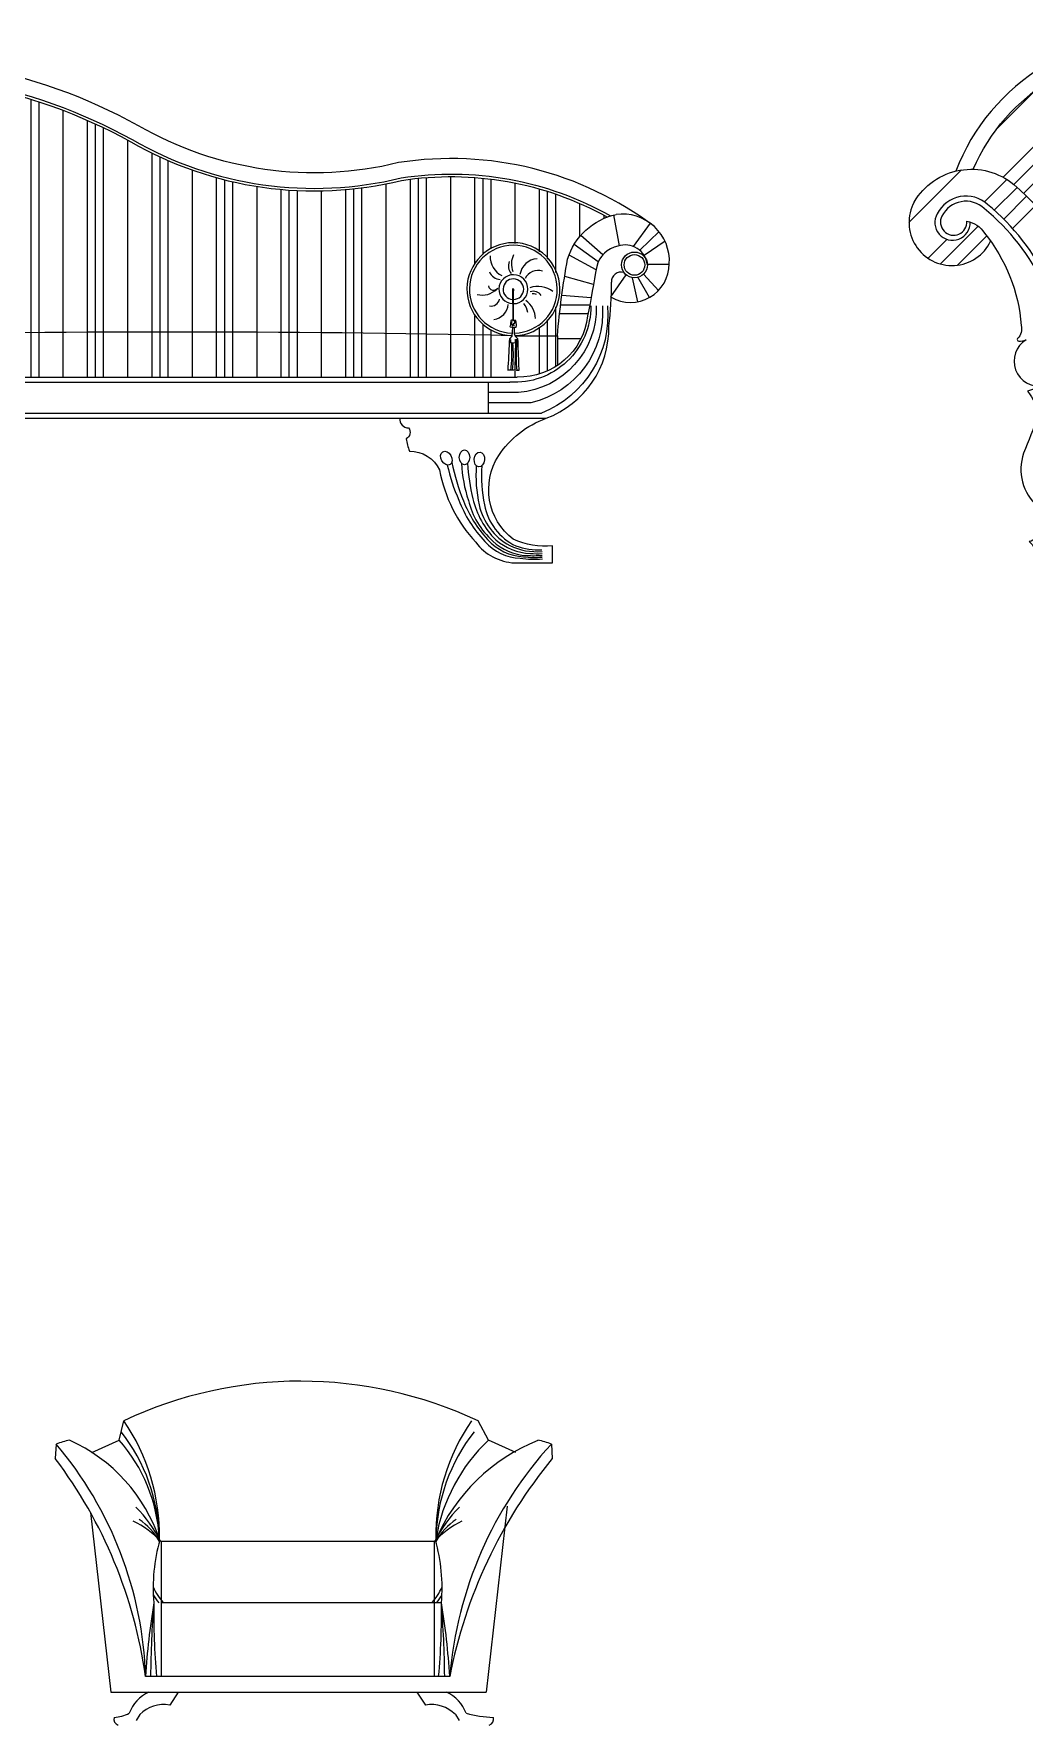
# Model space of a CAD drawing. Header units: inches. Extents: x 11.4 to 53.9, y 10.8 to 35.6.
# Drawn here: x 42.603 to 44.52, y 29.647 to 32.922 of the extents above; entities that cross this region are included whole.
import ezdxf

# ---------------------------------------------------------------- set-up
doc = ezdxf.new("R2010")
doc.units = ezdxf.units.IN
doc.header["$MEASUREMENT"] = 0
for name, color, linetype in [('02', 2, 'Continuous'), ('1', 1, 'Continuous'), ('4', 4, 'Continuous'), ('8', 8, 'Continuous')]:
    doc.layers.add(name, color=color, linetype=linetype)
pattern_1 = [(90, (47.11339, 40.00039), (-0.125, 8e-18), []), (90, (47.09777, 40.00039), (-0.125, 8e-18), []), (90, (47.08214, 40.00039), (-0.125, 8e-18), []), (90, (47.03527, 40.00039), (-0.125, 8e-18), [])]

msp = doc.modelspace()

# ---------------------------------------------------------------- hatches: boundary and pattern name
at = {"layer": '8'}
h = msp.add_hatch(dxfattribs=at)
h.set_pattern_fill('ANSI34', color=256, scale=0.2, style=0)
h.set_pattern_definition([(45, (49.48493, 38.07427), (-0.106066, 0.106066), []), (45, (49.52029, 38.07427), (-0.106066, 0.106066), []), (45, (49.55564, 38.07427), (-0.106066, 0.106066), []), (45, (49.591, 38.07427), (-0.106066, 0.106066), [])])
h.paths.add_polyline_path([(44.854, 32.4637, -0.678537), (44.6814, 32.3951, -0.088157), (44.7264, 32.3012, -0.010169), (44.7209, 32.3399, -0.088568), (44.754, 32.3631, -0.017261), (46.1919, 32.3637, 0.193647), (46.2256, 32.4435, -0.298306), (46.279, 32.5488, -0.723555), (46.354, 32.4776, -0.193152), (46.337, 32.4593, 0.545101), (46.3605, 32.5979, 0.123362), (46.1702, 32.6981, 0.128802), (45.696, 32.6893, -0.353641), (45.6685, 32.6374, -0.087549), (45.548, 32.5892, -0.372714), (45.0741, 32.8031, 0.290841), (44.5738, 32.8341, 0.154727), (44.4217, 32.6601, -0.168434), (44.5004, 32.6305, -0.097005), (44.6569, 32.4248, -0.015621), (44.6692, 32.4109, -0.140153), (44.654, 32.4637, -1)])
h = msp.add_hatch(dxfattribs=at)
h.set_pattern_fill('PLASTI', color=256, scale=0.5, angle=90, style=0)
h.set_pattern_definition(pattern_1)
h.paths.add_polyline_path([(43.5286, 32.3378), (43.5286, 32.3378, -54.093307), (43.5352, 32.3379), (43.5353, 32.3378), (43.6167, 32.3378, -0.021862), (43.6365, 32.4861, -0.232386), (43.7135, 32.5675, 0.16688), (43.3152, 32.6384, -0.19332), (42.791, 32.7133, 0.161608), (42.1451, 32.8331, 0.123535), (41.9493, 32.7499, -0.329229), (42.106, 32.6054, -0.010602), (42.1224, 32.3378), (42.2067, 32.3378), (42.2068, 32.3379, -50.208385), (42.2139, 32.3379, -0.010828)])
h = msp.add_hatch(dxfattribs=at)
h.set_pattern_fill('ANSI34', color=256, scale=0.2, style=0)
h.set_pattern_definition([(45, (46.95094, 38.07427), (-0.106066, 0.106066), []), (45, (46.9863, 38.07427), (-0.106066, 0.106066), []), (45, (47.02165, 38.07427), (-0.106066, 0.106066), []), (45, (47.057, 38.07427), (-0.106066, 0.106066), [])])
h.paths.add_polyline_path([(44.5688, 32.4393, 0.199501), (44.6789, 32.3327, -0.158457), (44.7265, 32.3006, -0.000149), (44.7264, 32.3012, 0.04148), (44.7093, 32.3474), (44.7092, 32.3475), (44.7092, 32.3477, 0.046283), (44.6814, 32.3951, -0.050018), (44.6692, 32.4109, 0.015621), (44.6569, 32.4248, 0.097005), (44.5004, 32.6305, 0.237903), (44.3878, 32.6564, 0.202871), (44.3076, 32.5966, 1.02712), (44.4555, 32.5209, 0.015021), (44.4437, 32.5365, 0.17165), (44.416, 32.5578, -1.322845), (44.3521, 32.5739, -0.495063), (44.4497, 32.5919, -0.107626)])
h = msp.add_hatch(dxfattribs=at)
h.set_pattern_fill('PLASTI', color=256, scale=0.5, angle=90, style=0)
h.set_pattern_definition(pattern_1)
h.paths.add_polyline_path([(43.5387, 32.2578, 0.155952), (43.6167, 32.28), (43.6167, 32.3378), (43.5353, 32.3378), (43.5417, 32.3316), (43.5417, 32.3245), (43.5439, 32.2686), (43.5203, 32.2691), (43.5225, 32.3316), (43.5267, 32.3378, 0.010812), (42.2139, 32.3379), (42.2182, 32.3314), (42.2236, 32.2727), (42.1984, 32.2727), (42.2009, 32.3262), (42.2019, 32.3317), (42.2067, 32.3378), (42.1224, 32.3378), (42.1224, 32.2909, 0.157372), (42.2353, 32.2578)])

# ---------------------------------------------------------------- linework, layer by layer
at = {"layer": '02'}
for p, q in [((43.7257, 32.5718), (43.7362, 32.5118)), ((43.7963, 32.5558), (43.7635, 32.5107)), ((43.705, 32.4946), (43.6622, 32.532)), ((43.8136, 32.5392), (43.7763, 32.5031)), ((43.8252, 32.5205), (43.785, 32.4929)), ((43.6918, 32.4654), (43.6393, 32.494)), ((43.6959, 32.4807), (43.6491, 32.5141)), ((43.7205, 32.4127), (43.7498, 32.4558)), ((43.8131, 32.4245), (43.7832, 32.4567)), ((43.8335, 32.4757), (43.791, 32.4757)), ((43.6867, 32.4368), (43.6309, 32.4525)), ((43.7723, 32.4036), (43.7625, 32.4501)), ((43.7949, 32.4117), (43.7728, 32.4508)), ((43.6794, 32.3969), (43.623, 32.3969)), ((43.6821, 32.4114), (43.6254, 32.4154)), ((43.6757, 32.3801), (43.621, 32.3801)), ((43.6167, 32.3378), (43.6167, 32.28)), ((43.6623, 32.3317), (43.6167, 32.3317)), ((43.6073, 31.9307), (43.6073, 31.9307))]:
    msp.add_line(p, q, dxfattribs=at)
for points in [[(44.4217, 32.6601, -0.154727), (44.5738, 32.8341, -0.290841), (45.0741, 32.8031, 0.372714), (45.548, 32.5892, 0.087549), (45.6685, 32.6374, 0.353641), (45.696, 32.6893)], [(41.9419, 32.7506, -0.126713), (42.1443, 32.838, -0.161632), (42.7935, 32.7176, 0.193417), (43.3142, 32.6433, -0.168805), (43.7198, 32.5697, -0.168805)], [(41.9493, 32.7499, -0.123535), (42.1451, 32.8331, -0.161608), (42.791, 32.7133, 0.19332), (43.3152, 32.6384, -0.16688), (43.7135, 32.5675, -0.16688)], [(41.8851, 32.6427, -0.447193), (41.925, 32.6858, -0.432547), (42.0291, 32.5994, -0.00037), (42.0465, 32.3945, 0.339096), (42.2353, 32.2578), (43.5387, 32.2578)], [(44.3076, 32.5966, -0.463126), (44.5004, 32.6305, -0.097005), (44.6569, 32.4248, -0.164108), (44.7358, 32.2517)], [(44.7266, 32.3005, 0.158908), (44.6789, 32.3327, -0.199501), (44.5688, 32.4393, 0.107626), (44.4497, 32.5919, 0.495063), (44.3521, 32.5739, 1.322845), (44.416, 32.5578)], [(44.5426, 32.3364, -0.28977), (44.6563, 32.2804, 0.227537), (44.7358, 32.2517, 0.308735), (44.6757, 32.3232, -0.199867), (44.5597, 32.4352, 0.107643), (44.4431, 32.5843, 0.496327), (44.3611, 32.5694, 1.311727), (44.4095, 32.5595, -0.204748), (44.4437, 32.5365, -0.015021)], [(43.5353, 32.3378), (43.6167, 32.3378, -0.021862), (43.6365, 32.4861, -0.269365), (43.7304, 32.5726, -0.223804)], [(41.9949, 32.5386, -0.016235), (42.002, 32.3845, 0.409318), (42.2053, 32.1878), (43.586, 32.1878)], [(42.0296, 32.541, 0.010592), (42.0406, 32.3931, 0.339873), (42.2353, 32.2478), (43.5249, 32.2478)], [(43.791, 32.4748, 0.485839), (43.7338, 32.511, 0.288845), (43.6929, 32.4719, -0.005576), (43.6754, 32.3762, -0.391251), (43.5387, 32.2578)], [(43.7451, 32.4602, 0.508433), (43.7214, 32.4415, -0.012048)], [(43.6919, 32.3958, -0.39917), (43.5415, 32.2278), (43.4826, 32.2278)], [(43.7039, 32.3958, -0.370066), (43.5655, 32.2078), (43.4826, 32.2078)], [(43.6816, 32.3958, -0.433769), (43.5249, 32.2478)], [(43.7136, 32.3958, -0.332976), (43.586, 32.1878)], [(43.5286, 32.3651, 0.395583), (43.5299, 32.3582, 0.877839), (43.5336, 32.3546, 0.471737)], [(43.5302, 32.3676, -0.84769), (43.5322, 32.361, 1.182005), (43.5338, 32.3583, -0.551395)], [(43.4037, 32.0874, 0.05375), (43.4261, 32.0196, 0.102935), (43.4765, 31.9396, 0.210528), (43.5447, 31.9068, 0.059767), (43.5878, 31.9057, 0.059767)], [(43.4125, 32.0924, 0.046452), (43.4349, 32.0183, 0.096687), (43.4817, 31.9433, 0.205533), (43.5514, 31.9099, 0.057944), (43.5876, 31.9091, 0.057944)], [(43.431, 32.0907, 0.063602), (43.4445, 32.0189, 0.152653), (43.4917, 31.9402, 0.180542), (43.5569, 31.9122, 0.030953), (43.5874, 31.9124, 0.030953)], [(43.443, 32.0908, 0.050588), (43.4533, 32.0221, 0.143975), (43.4974, 31.9427, 0.169557), (43.5645, 31.9162, 0.047461), (43.5873, 31.9161, 0.045064)], [(43.4597, 32.0861, 0.069006), (43.4653, 32.0101, 0.215945), (43.5246, 31.9314, 0.130331), (43.5871, 31.9198, 0.130331)], [(43.4706, 32.086, 0.066752), (43.4754, 32.0101, 0.23451), (43.5365, 31.9307, 0.093977), (43.5869, 31.9233, 0.123647)]]:
    msp.add_lwpolyline(points, format="xyb", dxfattribs=at)
for points in [[(43.5316, 32.4278), (43.5301, 32.4285), (43.5306, 32.3676), (43.528, 32.3676), (43.5265, 32.3669), (43.5258, 32.3607), (43.526, 32.3581), (43.525, 32.3556), (43.5252, 32.3547), (43.5285, 32.3541), (43.5301, 32.3541), (43.529, 32.3455), (43.5285, 32.3369), (43.5238, 32.3314), (43.5234, 32.3261), (43.525, 32.3254), (43.5265, 32.3254), (43.527, 32.3259), (43.5271, 32.3245), (43.5301, 32.3241), (43.5326, 32.324), (43.5356, 32.3244), (43.5371, 32.3254), (43.5376, 32.3259), (43.5391, 32.3259), (43.5408, 32.3262), (43.5401, 32.3317), (43.5359, 32.3359), (43.5341, 32.3415), (43.5336, 32.3546), (43.5371, 32.3541), (43.5376, 32.3572), (43.5379, 32.3599), (43.5371, 32.3616), (43.5371, 32.3646), (43.5362, 32.3671), (43.5333, 32.3671), (43.5316, 32.3676), (43.5321, 32.421), (43.5326, 32.428), (43.5301, 32.4285)], [(43.542, 32.2734), (43.5423, 32.2706), (43.5376, 32.2702), (43.5333, 32.2709), (43.5208, 32.2709)], [(43.4826, 32.2478), (43.4826, 32.1878)]]:
    msp.add_lwpolyline(points, dxfattribs=at)
for radius in [0.025, 0.02]:
    msp.add_circle((43.766, 32.4748), radius, dxfattribs=at)
for centre, radius, start, end in [((43.5316, 32.4278), 0.09, 272.3527, 268.1164), ((43.5316, 32.4278), 0.085, 271.6713, 268.2039), ((43.5288, 32.4913), 0.0422, 178.6865, 241.9428), ((43.5675, 32.4767), 0.0397, 153.6638, 201.6873), ((43.5799, 32.4509), 0.0359, 93.6547, 171.4915), ((43.508, 32.471), 0.0245, 202.8236, 265.6946), ((43.5316, 32.4278), 0.028, 270.6462, 267.4169), ((43.5448, 32.4727), 0.0228, 157.6381, 220.329), ((43.5797, 32.4363), 0.0279, 72.3702, 154.4719), ((43.4712, 32.4566), 0.0402, 256.2653, 314.6555), ((43.4932, 32.4358), 0.00994, 190.1721, 323.8699), ((43.5316, 32.4278), 0.02, 271.1213, 266.1921), ((43.5793, 32.3869), 0.0463, 51.5328, 109.6826), ((43.5698, 32.4039), 0.0198, 36.503, 106.6697), ((43.4888, 32.4113), 0.0162, 258.3369, 349.8411), ((43.4895, 32.4009), 0.0321, 278.1616, 355.1808), ((43.523, 32.3766), 0.0371, 9.0763, 39.0804), ((43.5307, 32.3695), 0.0438, 1.7082, 55.6528), ((43.5694, 32.4053), 0.0138, 60.29, 97.1174), ((42.869, 1.9873), 30.3576, 88.75497, 91.23642), ((42.3258, 32.3562), 1.1986, 355.8999, 358.545), ((43.5201, 32.329), 0.00661, 336.0244, 13.9972), ((43.2122, 32.3031), 0.3165, 354.015, 3.8448), ((43.2579, 32.3021), 0.2737, 353.4752, 4.6171), ((44.9779, 32.2688), 1.4433, 177.7931, 179.9313), ((43.527, 32.327), 0.00896, 345.2465, 24.323), ((43.9396, 32.2986), 0.4026, 176.1209, 184.1463), ((43.5214, 32.3269), 0.017, 356.3835, 14.5278), ((47.5609, 32.449), 4.0227, 181.7517, 182.5024), ((42.4533, 30.0143), 0.3932, 359.0527, 34.4749), ((43.7746, 30.0143), 0.3932, 145.5251, 180.9473), ((42.5362, 29.9935), 0.3103, 2.8353, 41.6016), ((42.5029, 30.0026), 0.3433, 1.0392, 38.3276), ((43.725, 30.0026), 0.3433, 141.6724, 178.9608), ((43.7177, 29.9522), 0.3406, 133.4504, 170.4371), ((42.6249, 29.8928), 0.2494, 26.2479, 45.1562), ((43.6031, 29.8928), 0.2494, 134.8438, 153.7521), ((42.7046, 29.8618), 0.2026, 44.2103, 63.2132), ((42.7414, 29.946), 0.1194, 28.5137, 56.6581), ((43.5233, 29.8618), 0.2026, 116.7868, 135.7897), ((43.4866, 29.946), 0.1194, 123.3419, 151.4863), ((43.1784, 29.913), 0.3441, 164.3451, 184.7913), ((43.0495, 29.913), 0.3441, 355.2087, 15.6549), ((42.9296, 29.956), 0.1037, 203.2454, 223.763), ((42.8983, 29.9316), 0.0711, 206.3352, 221.6851), ((43.2983, 29.956), 0.1037, 316.237, 336.7546), ((43.3296, 29.9316), 0.0711, 318.3149, 333.6648), ((44.2446, 29.6535), 1.4278, 170.6975, 176.4569), ((44.8853, 29.7227), 2.0561, 175.4931, 179.4702), ((44.1368, 29.8629), 1.3014, 179.0584, 185.3424), ((42.0911, 29.8629), 1.3014, 354.6576, 0.9416), ((41.9834, 29.6535), 1.4278, 3.5431, 9.3025), ((41.3426, 29.7227), 2.0561, 0.5298, 4.5069)]:
    msp.add_arc(centre, radius, start, end, dxfattribs=at)
for centre, major_axis in [((43.402, 32.1006), (0.0071, -0.0123)), ((43.437, 32.1022), (0, -0.0143)), ((43.4658, 32.0981), (-0.0012, -0.0142))]:
    msp.add_ellipse(centre, major_axis=major_axis, ratio=0.706758, dxfattribs=at)
at = {"layer": '1'}
for p, q in [((42.7682, 30.1995), (42.7775, 30.2368)), ((43.4835, 30.1995), (43.4632, 30.2366)), ((42.7155, 30.1756), (42.7682, 30.1995)), ((43.5362, 30.1756), (43.4835, 30.1995)), ((42.6465, 30.1917), (42.6447, 30.1638)), ((43.6052, 30.1917), (43.607, 30.1638)), ((43.5198, 30.0717), (43.4792, 29.7116)), ((42.7129, 30.059), (42.7521, 29.7116)), ((43.3819, 30.0031), (42.8499, 30.0031)), ((42.8499, 30.0031), (42.8499, 29.7417)), ((43.3781, 30.0031), (43.3781, 29.7417)), ((43.3924, 29.8843), (42.8499, 29.8843)), ((43.4084, 29.7417), (42.8195, 29.7417)), ((42.7521, 29.7116), (43.4792, 29.7116)), ((42.883, 29.7116), (42.8664, 29.6863)), ((43.3449, 29.7116), (43.3615, 29.6863)), ((42.8086, 29.668), (42.8015, 29.6562)), ((43.4193, 29.668), (43.4265, 29.6562))]:
    msp.add_line(p, q, dxfattribs=at)
for centre, radius, start, end in [((43.1201, 29.5095), 0.804, 64.7382, 115.2273), ((42.698, 30.0572), 0.1441, 100.1543, 110.9386), ((42.5398, 29.9036), 0.3239, 18.4113, 65.796), ((43.7152, 29.8609), 0.3644, 111.9294, 156.5661), ((43.5537, 30.0572), 0.1441, 69.0614, 79.8457), ((41.9159, 29.6148), 0.9125, 7.9974, 36.9959), ((42.0874, 29.7185), 0.7325, 1.8141, 40.2407), ((44.1652, 29.6789), 0.7594, 137.5199, 175.2537), ((44.3416, 29.5605), 0.9506, 140.6048, 169.0127), ((42.8586, 29.6438), 0.0754, 115.8946, 159.312), ((43.3694, 29.6438), 0.0754, 20.688, 64.1054), ((42.7535, 29.7398), 0.0775, 273.831, 296.417), ((42.8542, 29.6242), 0.0632, 78.8551, 136.1209), ((43.3737, 29.6242), 0.0632, 43.8791, 101.1449), ((43.5017, 29.9027), 0.2403, 255.1015, 267.9137), ((42.7705, 29.6591), 0.0122, 163.7636, 251.7535), ((43.4812, 29.6591), 0.0122, 288.2465, 16.2364)]:
    msp.add_arc(centre, radius, start, end, dxfattribs=at)
at = {"layer": '4'}
for points in [[(46.3332, 32.4578, 0.561125), (46.3605, 32.5979, 0.123362), (46.1702, 32.6981, 0.128802), (45.696, 32.6893, 0.812135), (45.6223, 32.6709, -0.468272), (45.5968, 32.6496, 0.887766), (45.5754, 32.6382, -0.02598), (45.5446, 32.6256, 0.670344), (45.5329, 32.6282, 0.231654), (45.5318, 32.6214, -0.384825), (45.0986, 32.8223, 0.295847), (44.5588, 32.8601, 0.165646), (44.3878, 32.6564, 0.202871)], [(43.8045, 32.549, 0.203554), (43.3093, 32.6728, -0.19391), (42.8058, 32.7444, 0.161747), (42.1407, 32.8677, 0.156492), (41.8857, 32.7396, 0.326471)], [(44.3076, 32.5966, 1.02712), (44.4555, 32.5209, -0.13548)], [(43.7211, 32.4124, 0.576269), (43.8335, 32.4769, 0.471211), (43.7304, 32.5726)], [(44.4437, 32.5365, -0.150808), (44.5148, 32.3577, -0.240104), (44.5077, 32.3321, 0.661435), (44.51, 32.3271, 0.083469), (44.5241, 32.3298, 0.824233), (44.5571, 32.2406, -0.006172), (44.5268, 32.2304, -0.153954), (44.5473, 32.1823, -0.008446), (44.5192, 32.1101, 0.305289), (44.5466, 32.0074, -0.400431), (44.5421, 31.9471, -0.227308), (44.5303, 31.9392, -0.128701), (44.5422, 31.9217), (44.5813, 31.9217, 0.041898), (44.5953, 31.9527, 0.278294), (44.5801, 32.0314, -0.356996), (44.609, 32.1178, 0.209106), (44.6456, 32.2146, 0.028335), (45.4422, 32.1725, 0.004477), (46.2265, 32.1923)], [(43.312, 32.1778, 0.448435), (43.3286, 32.1591, -0.487261), (43.3238, 32.1382, 0.031726), (43.3304, 32.1142, -0.298903), (43.3887, 32.0778, 0.141571), (43.4589, 31.9377, 0.221533), (43.534, 31.8978), (43.6075, 31.8978), (43.6075, 31.9054), (43.6075, 31.9114), (43.6073, 31.9179), (43.6073, 31.9307, -0.135621), (43.5315, 31.9435, -0.390724), (43.5032, 32.1057, -0.160649), (43.5951, 32.1778, 0.316295), (43.7166, 32.3561, 0.035359), (43.7214, 32.4415)]]:
    msp.add_lwpolyline(points, format="xyb", dxfattribs=at)
msp.add_lwpolyline([(42.2211, 32.1778), (43.5951, 32.1778)], dxfattribs=at)

doc.saveas('drawing.dxf')
